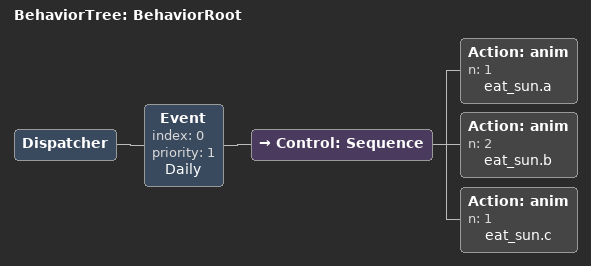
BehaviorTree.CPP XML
<?xml version="1.0"?>
<root main_tree_to_execute="BehaviorRoot">
  <BehaviorTree ID="BehaviorRoot">
    <Dispatcher>
      <Event index="0" priority="1" name="Daily">
        <Control ID="Sequence">
          <Action n="1" ID="anim" name="eat_sun.a"/>
          <Action n="2" ID="anim" name="eat_sun.b"/>
          <Action n="1" ID="anim" name="eat_sun.c"/>
        </Control>
      </Event>
    </Dispatcher>
  </BehaviorTree>
</root>
